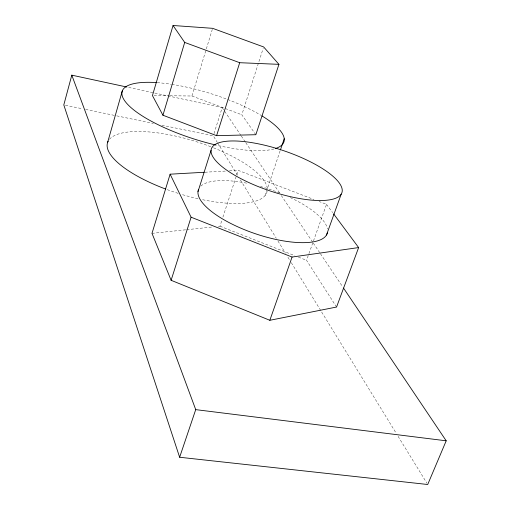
<?xml version="1.0" encoding="UTF-8"?>
<svg xmlns="http://www.w3.org/2000/svg" width="510" height="510" viewBox="0 0 510 510"><rect width="100%" height="100%" fill="white"/><g stroke="black" fill="none" stroke-linecap="round" stroke-linejoin="round"><path stroke-width="0.38" stroke-dasharray="2.55 1.91" d="M169.817 95.772L191.932 96.007L206.116 49.617M206.352 48.858L212.625 28.324M213.996 133.594L222.201 107.597L127.621 87.197M255.841 134.716L241.804 114.775L263.166 48.456M218.369 226.357L219.95 226.191L221.92 220.154M222.902 217.139L238.176 170.359L313.899 199.493M265.015 195.649L280.168 150.686M336.555 307.039L306.555 260.323L308.684 254.356M308.952 253.61L313.21 241.663M313.478 240.918L326.515 204.344L319.094 201.488M151.993 233.357L185.971 229.774M186.756 229.691L212.836 226.944M204.937 172.227L226.306 171.022M229.468 170.85L238.176 170.359M154.02 95.599L169.027 95.759M65.356 105.245L82.486 108.789M85.603 109.433L115.968 115.706M116.745 115.866L153.338 123.433M161.906 125.205L213.288 135.826L217.043 141.933M191.932 96.007L241.804 114.775M219.95 226.191L294.71 255.657M298.414 257.116L306.555 260.323M326.515 204.344L332.654 212.613M222.201 107.597L240.867 135.367M241.313 136.023L245.31 141.978M245.756 142.641L279.531 192.882M281.31 195.528L312.866 242.467M313.312 243.13L319.98 253.049M320.42 253.706L342.643 286.767M217.464 142.609L237.488 175.172M240.408 179.922L276.28 238.259M277.95 240.969L285.46 253.183M287.959 257.25L289.629 259.966M291.299 262.675L396.423 433.621M398.093 436.337L426.876 483.142M267.157 191.301A83.455 27.361 17.3 0 1 201.794 199.537M197.976 198.709A83.455 27.361 17.3 0 1 181.126 194.265M178.149 193.347A83.455 27.361 17.3 0 1 166.368 189.318M109.452 139.326A83.455 27.361 17.3 0 1 212.81 147.524M213.55 147.817A83.455 27.361 17.3 0 1 267.31 188.878M200.812 186.144A68.015 23.326 18.7 0 1 248.287 183.492M260.451 186.481A68.015 23.326 18.7 0 1 280.117 193.162M290.215 197.548A68.015 23.326 18.7 0 1 327.477 228.971M273.978 148.965A84.73 24.155 17.3 0 1 216.839 145.261M157.207 82.645A84.73 24.155 17.3 0 1 171.13 84.239M171.87 84.354A84.73 24.155 17.3 0 1 261.305 115.515"/><path stroke-width="0.76" d="M126.843 87.031L71.802 75.155L63.801 104.926L179.635 457.253L427.711 484.5L446.199 440.806L343.536 288.086M107.604 142.488L122.272 90.984M173.049 25.5L152.439 95.58L162.939 115.228L216.597 135.666L255.841 134.716L278.938 64.343L263.651 46.952L212.625 28.324L173.049 25.5L184.703 42.426L239.7 62.704L278.938 64.343M162.939 115.228L184.703 42.426M204.147 172.272L170.117 174.19L151.993 233.357L171.111 280.296L269.835 320.286L336.555 307.039L358.632 247.573L333.597 213.881M198.007 191.588L211.044 150.373M216.597 135.666L239.7 62.704M171.111 280.296L191.097 217.203L170.117 174.19M280.43 149.94L284.217 138.714M179.635 457.253L195.725 409.632L71.802 75.155M269.835 320.286L292.083 257.04L358.632 247.573M326.476 235.053L341.177 194.202A68.856 21.235 18.6 0 0 254.388 143.074A68.856 21.235 18.6 0 0 234.288 175A68.856 21.235 18.6 0 0 341.177 194.202M195.725 409.632L446.199 440.806M191.097 217.203L292.083 257.04M165.648 189.051A83.455 27.361 17.3 0 1 108.177 141.174M327.369 232.936A68.015 23.326 18.7 0 1 255.472 233.771A68.015 23.326 18.7 0 1 198.549 189.357M262 115.936A84.73 24.155 17.3 0 1 275.502 148.512M216.087 145.089A84.73 24.155 17.3 0 1 127.851 104.588A84.73 24.155 17.3 0 1 156.449 82.594"/></g></svg>
